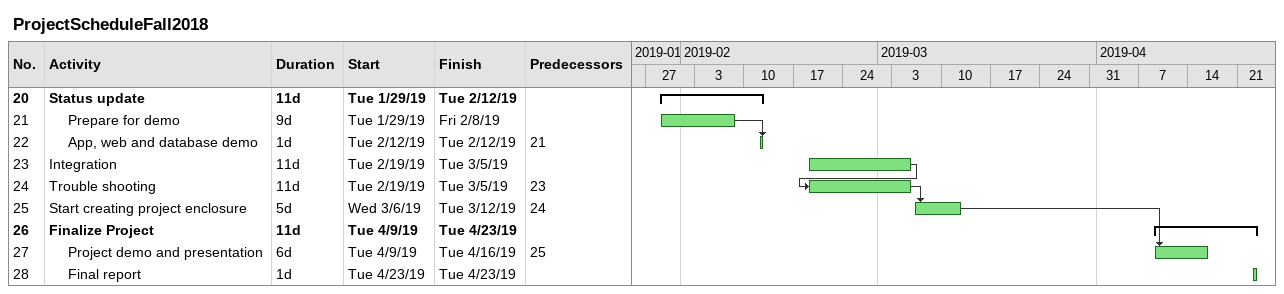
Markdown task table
ProjectScheduleFall2018

| ID | Level | Task | Duration | Start | Finish | Predecessors |
|---|---|---|---|---|---|---|
| 20 | 1 | **Status update** | 11d | 2019-01-29 | 2019-02-12 |  |
| 21 | 2 | Prepare for demo | 9d | 2019-01-29 | 2019-02-08 |  |
| 22 | 2 | App, web and database demo | 1d | 2019-02-12 | 2019-02-12 | 21 |
| 23 | 1 | Integration | 11d | 2019-02-19 | 2019-03-05 |  |
| 24 | 1 | Trouble shooting | 11d | 2019-02-19 | 2019-03-05 | 23 |
| 25 | 1 | Start creating project enclosure | 5d | 2019-03-06 | 2019-03-12 | 24 |
| 26 | 1 | **Finalize Project** | 11d | 2019-04-09 | 2019-04-23 |  |
| 27 | 2 | Project demo and presentation | 6d | 2019-04-09 | 2019-04-16 | 25 |
| 28 | 2 | Final report | 1d | 2019-04-23 | 2019-04-23 |  |
